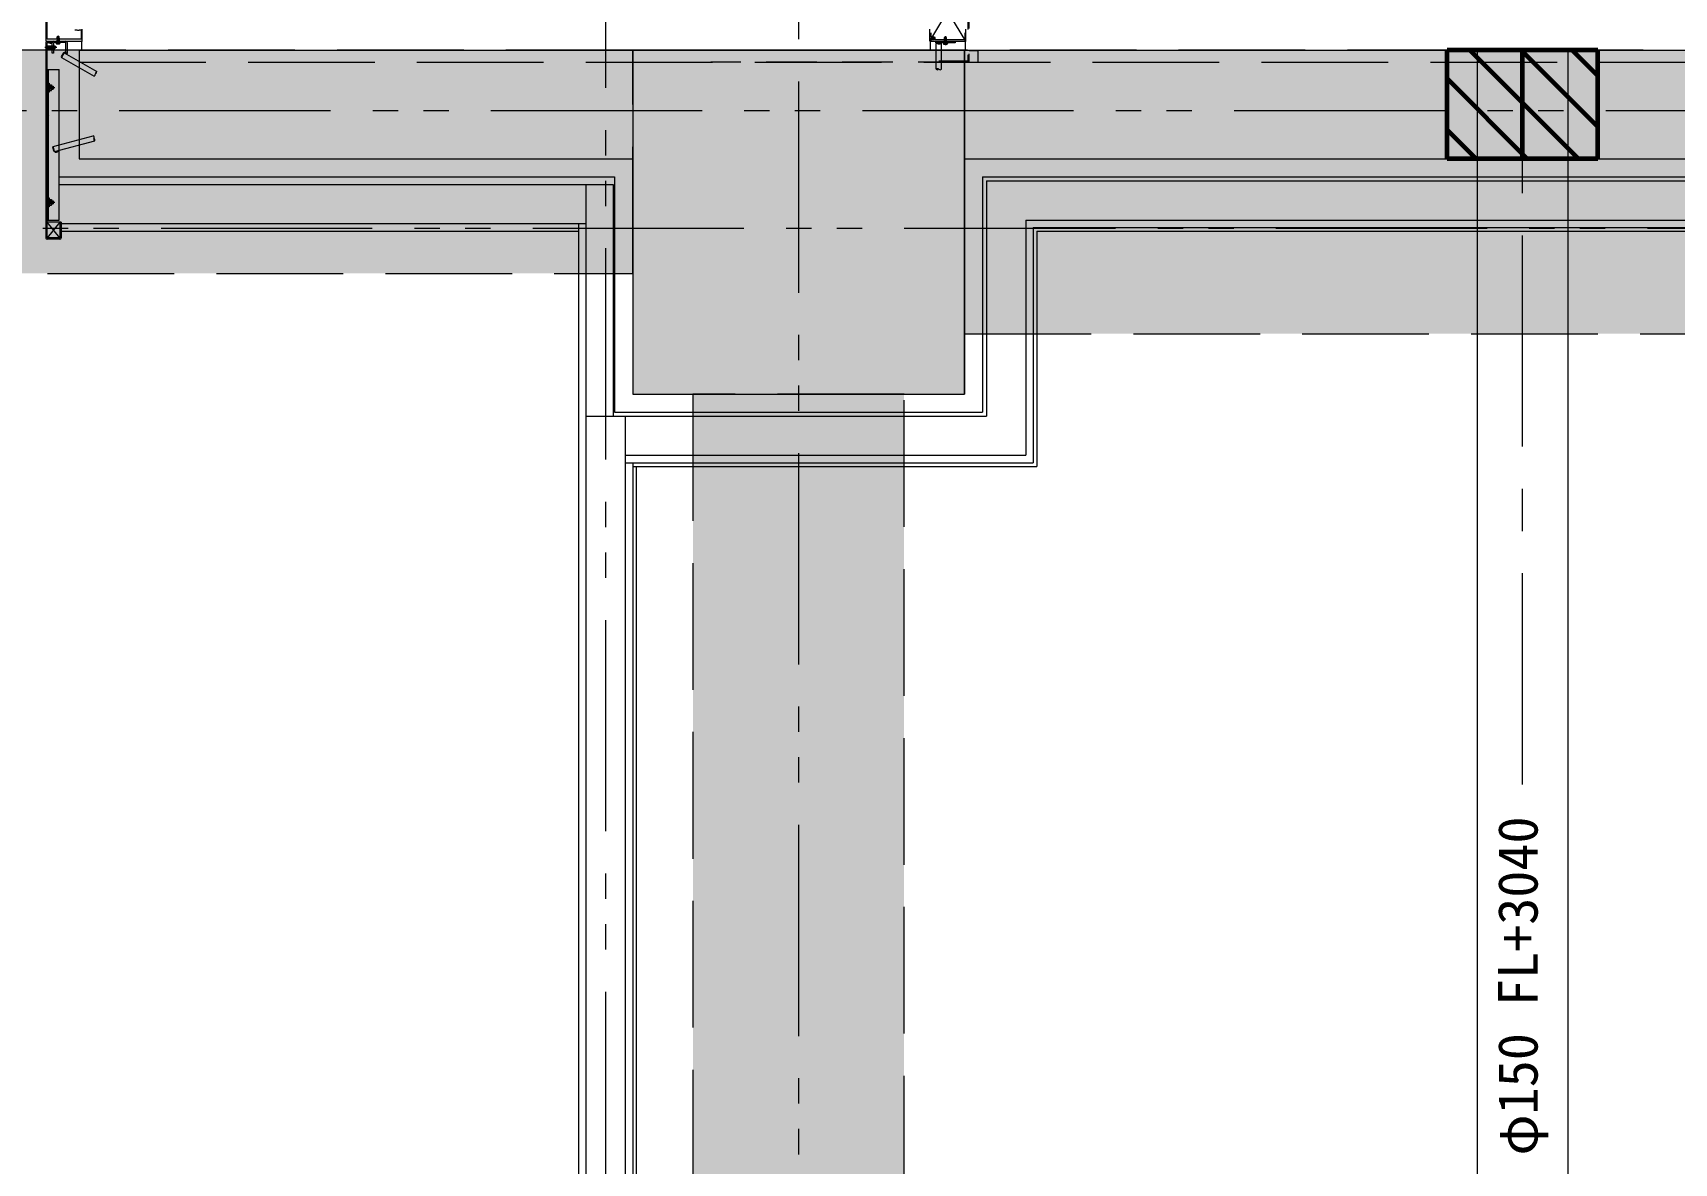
# Model space of a CAD drawing. Units: millimetres at full size. Extents: x -22551 to 92397, y -19340 to 14894.
# Drawn here: x -12908 to -10187, y 5270 to 7143 of the extents above; entities that cross this region are included whole.
import ezdxf
from ezdxf.enums import TextEntityAlignment as Align

# ---------------------------------------------------------------- set-up
doc = ezdxf.new("R2010")
doc.units = ezdxf.units.MM
doc.header["$LTSCALE"] = 70
for name, pattern in [('CHAIN1', [8, 5, -1, 1, -1]), ('DASHED1', [1.8, 1.2, -0.6]), ('DASHED3', [4, 3, -1]), ('DOUBLE_CHAIN1', [8.8, 5, -1, 0.6, -0.6, 0.6, -1])]:
    doc.linetypes.add(name, pattern=pattern)
for name, color, linetype, lineweight in [('1-2_階なし_梁', 9, 'DASHED3', 15), ('2-0_通芯', 7, 'Continuous', 15), ('3-F_スリーブ', 1, 'Continuous', 60), ('4-1_階なし_柱', 9, 'Continuous', 15), ('7-E_ダクト－ＯＡ・丸ダクト：外気', 7, 'Continuous', 15)]:
    doc.layers.add(name, color=color, linetype=linetype, lineweight=lineweight)
doc.styles.add('ＭＳ ゴシック', font='')
doc.styles.get('ＭＳ ゴシック').set_extended_font_data('MS Gothic')

# ---------------------------------------------------------------- blocks, each defined once
blk = doc.blocks.new('グループ部品-125')
at = {"layer": '2-0_通芯', "linetype": 'DOUBLE_CHAIN1'}
for p, q in [((-11638.39, 11374.3), (-11638.39, -7111.67)), ((-11958.39, 8017.87), (-11958.39, -4485.12)), ((-21388.39, 7014.3), (23861.61, 7014.3)), ((-22551.09, 6819.3), (23861.61, 6819.3))]:
    blk.add_line(p, q, dxfattribs=at)
at = {"layer": '2-0_通芯'}
for p, q in [((-11420.96, 7129.3), (-11360.96, 7229.3)), ((-11360.96, 7129.3), (-11420.96, 7229.3)), ((-12883.55, 7128.79), (-12875.96, 7127.2)), ((-12873.66, 7129.3), (-12853.26, 7129.3)), ((-12867.31, 7133.1), (-12867.94, 7132.99)), ((-12863.98, 7132.99), (-12867.94, 7132.29)), ((-12867.94, 7132.81), (-12867.94, 7132.99)), ((-12867.94, 7132.81), (-12867.31, 7132.92)), ((-12867.94, 7132.81), (-12867.56, 7132.59)), ((-12867.94, 7132.11), (-12863.98, 7132.81)), ((-12867.94, 7132.29), (-12867.56, 7132.51)), ((-12863.98, 7132.29), (-12867.94, 7131.59)), ((-12867.94, 7132.11), (-12867.94, 7132.29)), ((-12867.94, 7132.11), (-12867.56, 7131.89)), ((-12867.94, 7131.41), (-12863.98, 7132.11)), ((-12867.94, 7131.59), (-12867.56, 7131.81)), ((-12863.98, 7131.59), (-12867.94, 7130.89)), ((-12867.94, 7131.41), (-12867.94, 7131.59)), ((-12867.94, 7131.41), (-12867.56, 7131.19)), ((-12867.94, 7130.71), (-12863.98, 7131.41)), ((-12867.94, 7130.89), (-12867.56, 7131.11)), ((-12863.98, 7130.89), (-12867.94, 7130.19)), ((-12867.94, 7130.71), (-12867.94, 7130.89)), ((-12867.94, 7130.71), (-12867.56, 7130.49)), ((-12867.94, 7130.01), (-12863.98, 7130.71)), ((-12867.94, 7130.19), (-12867.56, 7130.41)), ((-12867.94, 7130.01), (-12867.94, 7130.19)), ((-12867.94, 7130.01), (-12867.56, 7129.79)), ((-12863.98, 7129.49), (-12867.94, 7128.79)), ((-12867.94, 7129.31), (-12867.56, 7129.09)), ((-12867.94, 7128.79), (-12867.56, 7129.01)), ((-12867.94, 7128.61), (-12867.94, 7128.79)), ((-12863.98, 7128.79), (-12867.94, 7128.09)), ((-12867.61, 7136.29), (-12866.11, 7137.3)), ((-12867.61, 7134), (-12867.31, 7134)), ((-12867.56, 7134), (-12867.56, 7133.21)), ((-12864.36, 7133.29), (-12867.56, 7132.59)), ((-12867.56, 7132.51), (-12864.36, 7133.21)), ((-12864.36, 7132.59), (-12867.56, 7131.89)), ((-12867.56, 7132.59), (-12867.56, 7132.51)), ((-12867.56, 7131.81), (-12864.36, 7132.51)), ((-12864.36, 7131.89), (-12867.56, 7131.19)), ((-12867.56, 7131.89), (-12867.56, 7131.81)), ((-12867.56, 7131.11), (-12864.36, 7131.81)), ((-12864.36, 7131.19), (-12867.56, 7130.49)), ((-12867.56, 7131.19), (-12867.56, 7131.11)), ((-12867.56, 7130.41), (-12864.36, 7131.11)), ((-12864.36, 7130.49), (-12867.56, 7129.79)), ((-12867.56, 7130.49), (-12867.56, 7130.41)), ((-12867.56, 7129.79), (-12867.56, 7129.71)), ((-12867.56, 7129.01), (-12864.36, 7129.71)), ((-12864.36, 7129.09), (-12867.56, 7128.39)), ((-12867.56, 7129.09), (-12867.56, 7129.01)), ((-12867.56, 7128.31), (-12864.36, 7129.01)), ((-12867.31, 7136.09), (-12866.11, 7136.94)), ((-12865.96, 7135.79), (-12866.82, 7132.89)), ((-12866.78, 7133.02), (-12863.98, 7133.51)), ((-12863.98, 7133.69), (-12866.73, 7133.2)), ((-12866.67, 7133.4), (-12864.36, 7133.91)), ((-12866.49, 7134), (-12864.31, 7134)), ((-12866.11, 7137.3), (-12865.81, 7137.3)), ((-12866.11, 7136.94), (-12866.11, 7137.3)), ((-12865.96, 7131.66), (-12865.96, 7138.23)), ((-12865.96, 7135.79), (-12865.81, 7137.3)), ((-12865.96, 7130.66), (-12865.96, 7129.46)), ((-12864.31, 7136.29), (-12865.81, 7137.3)), ((-12865.26, 7135.4), (-12864.31, 7136.21)), ((-12864.36, 7133.99), (-12864.36, 7133.91)), ((-12863.98, 7133.69), (-12864.36, 7133.91)), ((-12863.98, 7133.51), (-12864.36, 7133.29)), ((-12864.36, 7133.29), (-12864.36, 7133.21)), ((-12863.98, 7132.99), (-12864.36, 7133.21)), ((-12863.98, 7132.81), (-12864.36, 7132.59)), ((-12864.36, 7132.59), (-12864.36, 7132.51)), ((-12863.98, 7132.29), (-12864.36, 7132.51)), ((-12863.98, 7132.11), (-12864.36, 7131.89)), ((-12864.36, 7131.89), (-12864.36, 7131.81)), ((-12863.98, 7131.59), (-12864.36, 7131.81)), ((-12863.98, 7131.41), (-12864.36, 7131.19)), ((-12864.36, 7131.19), (-12864.36, 7131.11)), ((-12863.98, 7130.89), (-12864.36, 7131.11)), ((-12863.98, 7130.71), (-12864.36, 7130.49)), ((-12864.36, 7130.49), (-12864.36, 7130.41)), ((-12863.98, 7130.19), (-12864.36, 7130.41)), ((-12864.36, 7129.79), (-12864.36, 7129.71)), ((-12863.98, 7129.49), (-12864.36, 7129.71)), ((-12864.36, 7129.09), (-12864.36, 7129.01)), ((-12863.98, 7128.79), (-12864.36, 7129.01)), ((-12864.31, 7134), (-12864.31, 7136.29)), ((-12863.98, 7133.51), (-12863.98, 7133.69)), ((-12863.98, 7132.81), (-12863.98, 7132.99)), ((-12863.98, 7132.11), (-12863.98, 7132.29)), ((-12863.98, 7131.41), (-12863.98, 7131.59)), ((-12863.98, 7130.71), (-12863.98, 7130.89)), ((-12863.98, 7129.31), (-12863.98, 7129.49)), ((-11420.96, 7130.15), (-11420.96, 7149.1)), ((-11418.85, 7132.85), (-11418.76, 7132.5)), ((-11418.29, 7131.9), (-11418.11, 7131.79)), ((-11418.05, 7133.59), (-11418.12, 7133.41)), ((-11417.98, 7132.51), (-11418.06, 7132.33)), ((-11417.7, 7132.94), (-11417.77, 7132.76)), ((-11417.5, 7133.51), (-11417.58, 7133.33)), ((-11417.26, 7132.33), (-11417.33, 7132.15)), ((-11416.97, 7134.06), (-11417.05, 7133.88)), ((-11416.97, 7133.41), (-11417.05, 7133.23)), ((-11416.77, 7132.95), (-11416.85, 7132.77)), ((-11416.43, 7132.16), (-11416.51, 7131.97)), ((-11416.37, 7133.65), (-11416.45, 7133.47)), ((-11416.17, 7132.65), (-11416.25, 7132.46)), ((-11412.38, 7135.45), (-11413.43, 7136.18)), ((-11396.31, 7132.1), (-11396.94, 7131.99)), ((-11392.98, 7131.99), (-11396.94, 7131.29)), ((-11396.94, 7131.81), (-11396.94, 7131.99)), ((-11396.94, 7131.81), (-11396.31, 7131.92)), ((-11396.94, 7131.81), (-11396.56, 7131.59)), ((-11396.94, 7131.11), (-11392.98, 7131.81)), ((-11396.94, 7131.29), (-11396.56, 7131.51)), ((-11392.98, 7131.29), (-11396.94, 7130.59)), ((-11396.94, 7131.11), (-11396.94, 7131.29)), ((-11396.94, 7131.11), (-11396.56, 7130.89)), ((-11396.94, 7130.41), (-11392.98, 7131.11)), ((-11396.94, 7130.59), (-11396.56, 7130.81)), ((-11392.98, 7130.59), (-11396.94, 7129.89)), ((-11396.94, 7130.41), (-11396.94, 7130.59)), ((-11396.94, 7130.41), (-11396.56, 7130.19)), ((-11396.94, 7129.71), (-11392.98, 7130.41)), ((-11396.94, 7129.89), (-11396.56, 7130.11)), ((-11392.98, 7129.89), (-11396.94, 7129.19)), ((-11396.94, 7129.71), (-11396.94, 7129.89)), ((-11396.94, 7129.71), (-11396.56, 7129.49)), ((-11396.94, 7129.01), (-11392.98, 7129.71)), ((-11396.94, 7129.19), (-11396.56, 7129.41)), ((-11396.94, 7129.01), (-11396.94, 7129.19)), ((-11396.94, 7129.01), (-11396.56, 7128.79)), ((-11396.61, 7135.29), (-11395.11, 7136.3)), ((-11396.61, 7133), (-11396.31, 7133)), ((-11396.56, 7133), (-11396.56, 7132.21)), ((-11393.36, 7132.29), (-11396.56, 7131.59)), ((-11396.56, 7131.51), (-11393.36, 7132.21)), ((-11393.36, 7131.59), (-11396.56, 7130.89)), ((-11396.56, 7131.59), (-11396.56, 7131.51)), ((-11396.56, 7130.81), (-11393.36, 7131.51)), ((-11393.36, 7130.89), (-11396.56, 7130.19)), ((-11396.56, 7130.89), (-11396.56, 7130.81)), ((-11396.56, 7130.11), (-11393.36, 7130.81)), ((-11393.36, 7130.19), (-11396.56, 7129.49)), ((-11396.56, 7130.19), (-11396.56, 7130.11)), ((-11396.56, 7129.41), (-11393.36, 7130.11)), ((-11393.36, 7129.49), (-11396.56, 7128.79)), ((-11396.56, 7129.49), (-11396.56, 7129.41)), ((-11396.56, 7128.79), (-11396.56, 7128.71)), ((-11396.56, 7128.01), (-11393.36, 7128.71)), ((-11396.31, 7135.09), (-11395.11, 7135.94)), ((-11394.96, 7134.79), (-11395.82, 7131.89)), ((-11395.78, 7132.02), (-11392.98, 7132.51)), ((-11392.98, 7132.69), (-11395.73, 7132.2)), ((-11395.67, 7132.4), (-11393.36, 7132.91)), ((-11395.49, 7133), (-11393.31, 7133)), ((-11395.11, 7136.3), (-11394.81, 7136.3)), ((-11395.11, 7135.94), (-11395.11, 7136.3)), ((-11394.96, 7130.66), (-11394.96, 7137.23)), ((-11394.96, 7134.79), (-11394.81, 7136.3)), ((-11394.96, 7129.66), (-11394.96, 7128.46)), ((-11393.31, 7135.29), (-11394.81, 7136.3)), ((-11394.26, 7134.4), (-11393.31, 7135.21)), ((-11393.36, 7132.99), (-11393.36, 7132.91)), ((-11392.98, 7132.69), (-11393.36, 7132.91)), ((-11392.98, 7132.51), (-11393.36, 7132.29)), ((-11393.36, 7132.29), (-11393.36, 7132.21)), ((-11392.98, 7131.99), (-11393.36, 7132.21)), ((-11392.98, 7131.81), (-11393.36, 7131.59)), ((-11393.36, 7131.59), (-11393.36, 7131.51)), ((-11392.98, 7131.29), (-11393.36, 7131.51)), ((-11392.98, 7131.11), (-11393.36, 7130.89)), ((-11393.36, 7130.89), (-11393.36, 7130.81)), ((-11392.98, 7130.59), (-11393.36, 7130.81)), ((-11392.98, 7130.41), (-11393.36, 7130.19)), ((-11393.36, 7130.19), (-11393.36, 7130.11)), ((-11392.98, 7129.89), (-11393.36, 7130.11)), ((-11392.98, 7129.71), (-11393.36, 7129.49)), ((-11393.36, 7129.49), (-11393.36, 7129.41)), ((-11392.98, 7129.19), (-11393.36, 7129.41)), ((-11393.36, 7128.79), (-11393.36, 7128.71)), ((-11392.98, 7128.49), (-11393.36, 7128.71)), ((-11393.31, 7133), (-11393.31, 7135.29)), ((-11392.98, 7132.51), (-11392.98, 7132.69)), ((-11392.98, 7131.81), (-11392.98, 7131.99)), ((-11392.98, 7131.11), (-11392.98, 7131.29)), ((-11392.98, 7130.41), (-11392.98, 7130.59)), ((-11392.98, 7129.71), (-11392.98, 7129.89)), ((-12888.05, 7119.3), (-12881.05, 7119.3)), ((-12885.96, 7126.84), (-12885.96, 6803.3)), ((-12885.96, 7122.8), (-12884.46, 7121.3)), ((-12884.46, 7120.65), (-12870.05, 7120.65)), ((-12884.46, 7117.95), (-12870.05, 7117.95)), ((-12884.46, 7117.3), (-12871.36, 7117.3)), ((-12883.96, 7126.84), (-12876.37, 7125.24)), ((-12883.96, 6803.3), (-12883.96, 7126.84)), ((-12880.1, 7119.3), (-12879.03, 7119.3)), ((-12877.66, 7119.3), (-12868.09, 7119.3)), ((-12875.96, 7127.2), (-12876.37, 7125.24)), ((-12869.96, 7120.6), (-12871.36, 7121.3)), ((-12869.96, 7118), (-12871.36, 7117.3)), ((-12869.96, 7120.6), (-12869.96, 7118)), ((-12869.46, 7127.3), (-12869.36, 7126.18)), ((-12869.46, 7127.3), (-12862.46, 7127.3)), ((-12867.94, 7128.61), (-12867.56, 7128.39)), ((-12867.94, 7128.09), (-12867.56, 7128.31)), ((-12867.94, 7128), (-12867.94, 7128.09)), ((-12867.94, 7128), (-12863.98, 7128)), ((-12867.69, 7127.8), (-12867.69, 7128)), ((-12867.56, 7128.39), (-12867.56, 7128.31)), ((-12865.96, 7128.46), (-12865.96, 7123.55)), ((-12865.76, 7128), (-12864.36, 7128.31)), ((-12864.36, 7128.39), (-12864.36, 7128.31)), ((-12863.98, 7128.09), (-12864.36, 7128.31)), ((-12864.23, 7127.8), (-12864.23, 7128)), ((-12862.46, 7127.3), (-12862.55, 7126.18)), ((-12855.81, 7110.09), (-12860.31, 7102.29)), ((-12860.31, 7102.29), (-12806.35, 7071.14)), ((-12855.81, 7110.09), (-12857.18, 7109.72)), ((-12855.81, 7110.09), (-12801.85, 7078.94)), ((-12830.96, 7114.3), (-12830.96, 6934.3)), ((-12830.96, 7114.3), (-9953.39, 7114.3)), ((-11913.39, 7114.3), (-11913.39, 6544.3)), ((-11410.22, 7082.6), (-11410.22, 7125.3)), ((-11401.22, 7125.3), (-11410.22, 7125.3)), ((-11401.22, 7125.3), (-11402.22, 7126.3)), ((-11401.22, 7082.6), (-11401.22, 7125.3)), ((-11398.46, 7126.3), (-11398.36, 7125.18)), ((-11398.46, 7126.3), (-11391.46, 7126.3)), ((-11392.98, 7128.49), (-11396.94, 7127.79)), ((-11396.94, 7128.31), (-11396.56, 7128.09)), ((-11396.94, 7127.79), (-11396.56, 7128.01)), ((-11396.94, 7127.61), (-11396.94, 7127.79)), ((-11392.98, 7127.79), (-11396.94, 7127.09)), ((-11396.94, 7127.61), (-11396.56, 7127.39)), ((-11396.94, 7127.09), (-11396.56, 7127.31)), ((-11396.94, 7127), (-11396.94, 7127.09)), ((-11396.94, 7127), (-11392.98, 7127)), ((-11396.69, 7126.8), (-11396.69, 7127)), ((-11393.36, 7128.09), (-11396.56, 7127.39)), ((-11396.56, 7128.09), (-11396.56, 7128.01)), ((-11396.56, 7127.31), (-11393.36, 7128.01)), ((-11396.56, 7127.39), (-11396.56, 7127.31)), ((-11394.96, 7127.46), (-11394.96, 7122.55)), ((-11394.76, 7127), (-11393.36, 7127.31)), ((-11393.36, 7128.09), (-11393.36, 7128.01)), ((-11392.98, 7127.79), (-11393.36, 7128.01)), ((-11393.36, 7127.39), (-11393.36, 7127.31)), ((-11392.98, 7127.09), (-11393.36, 7127.31)), ((-11393.23, 7126.8), (-11393.23, 7127)), ((-11392.98, 7128.31), (-11392.98, 7128.49)), ((-11391.46, 7126.3), (-11391.55, 7125.18)), ((-11363.39, 7114.3), (-11363.39, 6544.3)), ((-11340.96, 7114.3), (-11340.96, 7094.3)), ((-12883.96, 7082.3), (-12863.96, 7082.3)), ((-12881.66, 6832.3), (-12881.66, 7082.3)), ((-12863.96, 6832.3), (-12863.96, 7082.3)), ((-12881.66, 7071.28), (-12883.96, 7068.98)), ((-12881.66, 7069.15), (-12883.96, 7066.85)), ((-12883.95, 7054.8), (-12880.65, 7054.8)), ((-12883.95, 7054.8), (-12883.95, 7049.8)), ((-12883.95, 7054.37), (-12880.65, 7054.37)), ((-12883.95, 7052.3), (-12871.43, 7052.3)), ((-12883.95, 7050.23), (-12880.65, 7050.23)), ((-12883.95, 7049.8), (-12880.65, 7049.8)), ((-12881.65, 7059.8), (-12880.65, 7059.8)), ((-12881.65, 7044.8), (-12881.65, 7059.8)), ((-12880.65, 7054.95), (-12881.65, 7054.95)), ((-12880.65, 7049.65), (-12881.65, 7049.65)), ((-12880.65, 7059.8), (-12880.65, 7044.8)), ((-12880.65, 7056.92), (-12877.01, 7056.92)), ((-12880.65, 7054.61), (-12877.01, 7054.61)), ((-12880.65, 7049.99), (-12877.01, 7049.99)), ((-12880.65, 7047.68), (-12877.01, 7047.68)), ((-12877.01, 7056.92), (-12876.65, 7056.3)), ((-12877.01, 7047.68), (-12876.65, 7048.3)), ((-12876.65, 7056.3), (-12876.65, 7048.3)), ((-12876.65, 7054.8), (-12873.95, 7054.8)), ((-12876.65, 7054.37), (-12873.95, 7054.37)), ((-12876.65, 7050.23), (-12873.95, 7050.23)), ((-12876.65, 7049.8), (-12873.95, 7049.8)), ((-12873.95, 7054.8), (-12873.95, 7049.8)), ((-12881.66, 7040.16), (-12883.96, 7037.86)), ((-12881.66, 7038.04), (-12883.96, 7035.74)), ((-12880.65, 7044.8), (-12881.65, 7044.8)), ((-12881.66, 7009.05), (-12883.96, 7006.75)), ((-12881.66, 7006.93), (-12883.96, 7004.63)), ((-12881.66, 6977.94), (-12883.96, 6975.64)), ((-12881.66, 6975.82), (-12883.96, 6973.52)), ((-12874.01, 6954.78), (-12807.55, 6972.58)), ((-12881.66, 6946.82), (-12883.96, 6944.52)), ((-12881.66, 6944.7), (-12883.96, 6942.4)), ((-12871.68, 6946.09), (-12874.01, 6954.78)), ((-12871.68, 6946.09), (-12872.91, 6946.8)), ((-12871.68, 6946.09), (-12805.22, 6963.89)), ((-12830.96, 6934.3), (-11913.39, 6934.3)), ((-11363.39, 6934.3), (-9993.39, 6934.3)), ((-12863.96, 6904.3), (-11943.39, 6904.3)), ((-11990.89, 6891.8), (-11990.89, 4294.3)), ((-11943.39, 6904.3), (-11943.39, 6514.3)), ((-11333.39, 6904.3), (-11333.39, 6514.3)), ((-11333.39, 6904.3), (-9954.99, 6904.3)), ((-11326.89, 6897.8), (-11326.89, 6507.8)), ((-11326.89, 6897.8), (-9993.39, 6897.8)), ((-12881.66, 6865.71), (-12883.96, 6863.41)), ((-12881.66, 6863.59), (-12883.96, 6861.29)), ((-12883.95, 6864.8), (-12880.65, 6864.8)), ((-12883.95, 6864.8), (-12883.95, 6859.8)), ((-12883.95, 6864.37), (-12880.65, 6864.37)), ((-12883.95, 6862.3), (-12871.43, 6862.3)), ((-12883.95, 6860.23), (-12880.65, 6860.23)), ((-12883.95, 6859.8), (-12880.65, 6859.8)), ((-12881.65, 6869.8), (-12880.65, 6869.8)), ((-12881.65, 6854.8), (-12881.65, 6869.8)), ((-12880.65, 6864.95), (-12881.65, 6864.95)), ((-12880.65, 6859.65), (-12881.65, 6859.65)), ((-12880.65, 6869.8), (-12880.65, 6854.8)), ((-12880.65, 6866.92), (-12877.01, 6866.92)), ((-12880.65, 6864.61), (-12877.01, 6864.61)), ((-12880.65, 6859.99), (-12877.01, 6859.99)), ((-12880.65, 6857.68), (-12877.01, 6857.68)), ((-12877.01, 6866.92), (-12876.65, 6866.3)), ((-12877.01, 6857.68), (-12876.65, 6858.3)), ((-12876.65, 6866.3), (-12876.65, 6858.3)), ((-12876.65, 6864.8), (-12873.95, 6864.8)), ((-12876.65, 6864.37), (-12873.95, 6864.37)), ((-12876.65, 6860.23), (-12873.95, 6860.23)), ((-12876.65, 6859.8), (-12873.95, 6859.8)), ((-12873.95, 6864.8), (-12873.95, 6859.8)), ((-12881.66, 6834.6), (-12883.96, 6832.3)), ((-12883.96, 6832.3), (-12863.96, 6832.3)), ((-12881.66, 6832.48), (-12881.84, 6832.3)), ((-12880.65, 6854.8), (-12881.65, 6854.8)), ((-11261.89, 6832.8), (-11261.89, 6442.8)), ((-11261.89, 6832.8), (-9993.39, 6832.8)), ((-12860.96, 6829.3), (-12883.96, 6829.3)), ((-12862.96, 6829.3), (-12883.96, 6803.3)), ((-12862.96, 6803.3), (-12883.96, 6829.3)), ((-12860.96, 6829.3), (-12860.96, 6803.3)), ((-12860.96, 6826.8), (-11990.89, 6826.8)), ((-12860.96, 6814.3), (-12003.39, 6814.3)), ((-12003.39, 6826.8), (-12003.39, 5046.8)), ((-11249.39, 6820.3), (-11249.39, 6430.3)), ((-11249.39, 6820.3), (-9978.39, 6820.3)), ((-11243.39, 6814.3), (-11243.39, 6424.3)), ((-11243.39, 6814.3), (-9978.39, 6814.3)), ((-12862.96, 6801.3), (-12883.96, 6801.3)), ((-11913.39, 6544.3), (-11363.39, 6544.3)), ((-11990.89, 6507.8), (-11326.89, 6507.8)), ((-11943.39, 6514.3), (-11333.39, 6514.3)), ((-11925.89, 6507.8), (-11925.89, 4294.3)), ((-11925.89, 6442.8), (-11261.89, 6442.8)), ((-11925.89, 6430.3), (-11249.39, 6430.3)), ((-11913.39, 6430.3), (-11913.39, 5034.3)), ((-11913.39, 6424.3), (-11243.39, 6424.3)), ((-11907.39, 6424.3), (-11907.39, 5034.3))]:
    blk.add_line(p, q, dxfattribs=at)
at = {"layer": '2-0_通芯', "linetype": 'DASHED1'}
for p, q in [((-11357.96, 7232.3), (-11357.96, 7096.3)), ((-11355.96, 7234.3), (-11355.96, 7094.3)), ((-11355.96, 7094.3), (-11784.02, 7094.3)), ((-11355.96, 7096.3), (-11405.96, 7096.3))]:
    blk.add_line(p, q, dxfattribs=at)
at = {"layer": '2-0_通芯', "linetype": 'DASHED3'}
blk.add_line((-12830.96, 7094.3), (-9953.39, 7094.3), dxfattribs=at)
at = {"layer": '2-0_通芯'}
for points in [[(-12885.96, 7176.8), (-12885.96, 7129.3), (-12825.96, 7129.3), (-12825.96, 7149.1)], [(-12837.96, 7147.8), (-12834.93, 7147.8), (-12833.86, 7147.3), (-12830.96, 7147.3), (-12830.46, 7147.8), (-12827.76, 7147.8), (-12827.76, 7132.3), (-12884.16, 7132.3), (-12884.16, 7172.3), (-12874.46, 7172.3)], [(-12867.94, 7132.99), (-12867.56, 7133.21), (-12867.31, 7133.26)], [(-12867.94, 7129.31), (-12867.94, 7129.49), (-12867.56, 7129.71), (-12864.36, 7130.41)], [(-12867.94, 7129.31), (-12863.98, 7130.01), (-12863.98, 7130.19), (-12867.94, 7129.49)], [(-12867.94, 7128.61), (-12863.98, 7129.31), (-12864.36, 7129.09)], [(-12867.61, 7134), (-12867.61, 7136.29), (-12867.31, 7136.09)], [(-12863.98, 7130.01), (-12864.36, 7129.79), (-12867.56, 7129.09)], [(-12867.44, 7128), (-12863.98, 7128.61), (-12863.98, 7128.79)], [(-12866.11, 7136.94), (-12867.31, 7132.95), (-12867.31, 7136.09)], [(-12865.96, 7135.9), (-12865.26, 7135.4), (-12865.12, 7134)], [(-12825.96, 7129.3), (-12826.96, 7128.3), (-12826.96, 7115.3), (-12825.96, 7114.3)], [(-11420.96, 7129.68), (-11420.96, 7129.3), (-11360.96, 7129.3), (-11360.96, 7149.1)], [(-11420.96, 7129.3), (-11420.46, 7128.8), (-11420.46, 7114.8), (-11420.96, 7114.3)], [(-11413.56, 7135.05), (-11412.96, 7134.63), (-11412.96, 7131.23), (-11414.91, 7131.23), (-11415.46, 7131.88), (-11417.86, 7131.59), (-11420.86, 7129.86)], [(-11419.03, 7142.84), (-11419.03, 7136.3), (-11415.96, 7136.3), (-11412.96, 7134.2)], [(-11412.96, 7132.6), (-11414.81, 7131.3), (-11415.47, 7133.75)], [(-11362.89, 7142.84), (-11362.89, 7131.23), (-11411.96, 7131.23), (-11411.96, 7134.63)], [(-11396.94, 7131.99), (-11396.56, 7132.21), (-11396.31, 7132.26)], [(-11396.94, 7128.31), (-11396.94, 7128.49), (-11396.56, 7128.71), (-11393.36, 7129.41)], [(-11396.94, 7128.31), (-11392.98, 7129.01), (-11392.98, 7129.19), (-11396.94, 7128.49)], [(-11396.61, 7133), (-11396.61, 7135.29), (-11396.31, 7135.09)], [(-11392.98, 7129.01), (-11393.36, 7128.79), (-11396.56, 7128.09)], [(-11395.11, 7135.94), (-11396.31, 7131.95), (-11396.31, 7135.09)], [(-11394.96, 7134.9), (-11394.26, 7134.4), (-11394.12, 7133)], [(-11360.96, 7129.3), (-11361.96, 7128.3), (-11361.96, 7115.3), (-11360.96, 7114.3), (-11370.96, 7114.3)], [(-12885.96, 7121.35), (-12884.1, 7120.44), (-12883.49, 7119.3)], [(-12885.96, 7115.8), (-12884.46, 7117.3), (-12884.46, 7121.3)], [(-12885.96, 7117.25), (-12884.1, 7118.15), (-12883.49, 7119.3)], [(-12884.46, 7121.3), (-12871.36, 7121.3), (-12871.36, 7117.3)], [(-12853.26, 7109.3), (-12853.26, 7127), (-12873.66, 7127), (-12873.66, 7109.3), (-12875.96, 7109.3), (-12875.96, 7127)], [(-12868.01, 7124.94), (-12867.1, 7126.75), (-12865.96, 7127.36)], [(-12863.98, 7128.61), (-12864.36, 7128.39), (-12866.16, 7128)], [(-12863.91, 7124.94), (-12864.81, 7126.75), (-12865.96, 7127.36)], [(-12863.98, 7128), (-12863.98, 7128.09), (-12864.47, 7128)], [(-12857.18, 7109.72), (-12860.68, 7103.66), (-12860.31, 7102.29)], [(-12850.96, 7127), (-12850.96, 7109.3), (-12853.26, 7109.3)], [(-11402.22, 7126.3), (-11409.22, 7126.3), (-11410.22, 7125.3)], [(-11397.01, 7123.94), (-11396.1, 7125.75), (-11394.96, 7126.36)], [(-11396.94, 7127.61), (-11392.98, 7128.31), (-11393.36, 7128.09)], [(-11396.44, 7127), (-11392.98, 7127.61), (-11392.98, 7127.79)], [(-11392.98, 7127.61), (-11393.36, 7127.39), (-11395.16, 7127)], [(-11392.91, 7123.94), (-11393.81, 7125.75), (-11394.96, 7126.36)], [(-11392.98, 7127), (-11392.98, 7127.09), (-11393.47, 7127)], [(-11355.96, 7114.3), (-11355.46, 7113.8), (-11341.46, 7113.8), (-11340.96, 7114.3)], [(-12872.91, 6946.8), (-12874.72, 6953.56), (-12874.01, 6954.78)], [(-12863.96, 6891.8), (-11945.89, 6891.8), (-11945.89, 6507.8)], [(-12862.96, 6829.3), (-12862.96, 6803.3), (-12883.96, 6803.3)]]:
    blk.add_lwpolyline(points, dxfattribs=at)
blk.add_lwpolyline([(-11378.96, 7126.3), (-11410.96, 7126.3), (-11410.96, 7129.3), (-11378.96, 7129.3)], close=True, dxfattribs=at)
blk.add_circle((-11417.06, 7133.1), 2, dxfattribs=at)
for centre, radius, start, end in [((-12883.96, 7126.84), 2, 78.14022, 180), ((-12873.66, 7127), 2.3, 90, 180), ((-12867.06, 7132.95), 0.248, 180, 347.19096), ((-12853.26, 7127), 2.3, 0, 90), ((-11420.76, 7130.15), 0.2, 180, 300), ((-11420.76, 7129.68), 0.2, 120, 180), ((-11419.23, 7142.84), 0.2, 0, 66.42182), ((-11417.16, 7133.3), 1.75, 15, 195), ((-11417.79, 7132.76), 1, 195, 240), ((-11418.21, 7131.62), 0.2, 300, 60), ((-11413.81, 7135.65), 0.65, 55, 292.42103), ((-11412.96, 7134.63), 1, 0, 55), ((-11396.06, 7131.95), 0.248, 180, 347.19096), ((-11362.69, 7142.84), 0.2, 113.57818, 180), ((-12868.06, 7126.29), 1.3, 185, 254.11915), ((-12865.96, 7133.7), 9, 254.11915, 285.88085), ((-12868.19, 7127.8), 0.5, 270, 0), ((-12863.73, 7127.8), 0.5, 180, 270), ((-12863.85, 7126.29), 1.3, 285.88085, 355), ((-12854.51, 7109.34), 1.5, 330.0005, 150.0005), ((-12853.21, 7108.59), 1.5, 330.0005, 90.0005), ((-12851.91, 7107.84), 1.5, 330.0005, 90.0005), ((-11406.72, 7126.3), 1.5, 180, 300), ((-11405.22, 7126.3), 1.5, 180, 300), ((-11403.72, 7126.3), 1.5, 180, 0), ((-11397.06, 7125.29), 1.3, 185, 254.11915), ((-11394.96, 7132.7), 9, 254.11915, 285.88085), ((-11397.19, 7126.8), 0.5, 270, 0), ((-11392.73, 7126.8), 0.5, 180, 270), ((-11392.85, 7125.29), 1.3, 285.88085, 355), ((-12808.09, 7074.74), 4, 295.77164, 4.22937), ((-12800.11, 7075.33), 4, 115.77164, 184.22937), ((-12805.84, 7078.64), 4, 295.77164, 4.22937), ((-11407.97, 7079.29), 4, 55.77113, 124.22887), ((-11407.97, 7085.91), 4, 235.77113, 304.22887), ((-11403.47, 7085.91), 4, 235.77113, 304.22887), ((-12878.7, 7055.76), 2.04, 325.61575, 34.38425), ((-12878.7, 7048.84), 2.04, 325.61575, 34.38425), ((-12884.29, 7052.3), 7.64, 342.41205, 17.58795), ((-12810.16, 6969.56), 4, 340.76535, 49.22308), ((-12802.61, 6966.93), 4, 160.76535, 229.22308), ((-12809, 6965.21), 4, 340.76535, 49.22308), ((-12870.23, 6946.48), 1.5, 194.99422, 14.99422), ((-12868.79, 6946.86), 1.5, 254.99422, 14.99422), ((-12867.34, 6947.25), 1.5, 254.99422, 14.99422), ((-12878.7, 6865.76), 2.04, 325.61575, 34.38425), ((-12878.7, 6858.84), 2.04, 325.61575, 34.38425), ((-12884.29, 6862.3), 7.64, 342.41205, 17.58795), ((-12883.96, 6803.3), 2, 180, 270), ((-12862.96, 6803.3), 2, 270, 0)]:
    blk.add_arc(centre, radius, start, end, dxfattribs=at)

msp = doc.modelspace()

# ---------------------------------------------------------------- linework, layer by layer
at = {"layer": '1-2_階なし_梁', "color": 7}
for points in [[(-17363.39, 6744.3), (-11913.39, 6744.3), (-11913.39, 7114.3), (-17363.39, 7114.3)], [(-17363.39, 6744.3), (-11913.39, 6744.3), (-11913.39, 7114.3), (-17363.39, 7114.3)], [(-11363.39, 6644.3), (13561.61, 6644.3), (13561.61, 7114.3), (-11363.39, 7114.3)], [(-11363.39, 6644.3), (13561.61, 6644.3), (13561.61, 7114.3), (-11363.39, 7114.3)], [(-11813.39, -955.7), (-11463.39, -955.7), (-11463.39, 6544.3), (-11813.39, 6544.3)], [(-11813.39, -955.7), (-11463.39, -955.7), (-11463.39, 6544.3), (-11813.39, 6544.3)]]:
    msp.add_lwpolyline(points, close=True, dxfattribs=at)
at = {"layer": '1-2_階なし_梁'}
for points in [[(-17363.39, 7114.3), (-11913.39, 6744.3), (-11913.39, 7114.3)], [(-17363.39, 7114.3), (-17363.39, 6744.3), (-11913.39, 6744.3)], [(-11363.39, 7114.3), (13561.61, 6644.3), (13561.61, 7114.3)], [(-11363.39, 7114.3), (-11363.39, 6644.3), (13561.61, 6644.3)], [(-11813.39, 6544.3), (-11463.39, -955.7), (-11463.39, 6544.3)], [(-11813.39, 6544.3), (-11813.39, -955.7), (-11463.39, -955.7)]]:
    msp.add_solid(points, dxfattribs=at)
at = {"layer": '3-F_スリーブ'}
for p, q in [((-10563.39, 6934.3), (-10563.39, 7114.3)), ((-10313.39, 7114.3), (-10563.39, 7114.3)), ((-10345.52, 6934.3), (-10525.52, 7114.3)), ((-10313.39, 6987.02), (-10440.67, 7114.3)), ((-10313.39, 7071.87), (-10355.82, 7114.3)), ((-10313.39, 6934.3), (-10313.39, 7114.3)), ((-10563.39, 7067.31), (-10430.37, 6934.3)), ((-10563.39, 6982.46), (-10515.23, 6934.3)), ((-10313.39, 6934.3), (-10563.39, 6934.3))]:
    msp.add_line(p, q, dxfattribs=at)
at = {"layer": '3-F_スリーブ', "linetype": 'CHAIN1'}
msp.add_line((-10438.39, 6934.3), (-10438.39, 7114.3), dxfattribs=at)
at = {"layer": '4-1_階なし_柱', "color": 7}
msp.add_lwpolyline([(-11913.39, 6544.3), (-11363.39, 6544.3), (-11363.39, 7114.3), (-11913.39, 7114.3)], close=True, dxfattribs=at)
msp.add_lwpolyline([(-11913.39, 6544.3), (-11363.39, 6544.3), (-11363.39, 7114.3), (-11913.39, 7114.3)], close=True, dxfattribs=at)
at = {"layer": '4-1_階なし_柱'}
for points in [[(-11913.39, 7114.3), (-11363.39, 6544.3), (-11363.39, 7114.3)], [(-11913.39, 7114.3), (-11913.39, 6544.3), (-11363.39, 6544.3)]]:
    msp.add_solid(points, dxfattribs=at)
at = {"layer": '7-E_ダクト－ＯＡ・丸ダクト：外気'}
for p, q in [((-10363.39, 7114.3), (-10513.39, 7114.3)), ((-10513.39, 7114.3), (-10513.39, 4035.37))]:
    msp.add_line(p, q, dxfattribs=at)
at = {"layer": '7-E_ダクト－ＯＡ・丸ダクト：外気', "linetype": 'CHAIN1'}
msp.add_line((-10438.39, 5897.34), (-10438.39, 7114.3), dxfattribs=at)
at = {"layer": '7-E_ダクト－ＯＡ・丸ダクト：外気'}
msp.add_lwpolyline([(-10363.39, 7114.3), (-10363.39, 4035.37), (-10513.39, 4035.37)], dxfattribs=at)

# ---------------------------------------------------------------- block references
at = {"layer": '2-0_通芯'}
msp.add_blockref('グループ部品-125', (0, 0), dxfattribs=at)

# ---------------------------------------------------------------- texts
at = {"layer": '7-E_ダクト－ＯＡ・丸ダクト：外気', "color": 1, "style": 'ＭＳ ゴシック'}
msp.add_text('φ150 FL+3040', height=65.98, rotation=90, dxfattribs=at).set_placement((-10393.39, 5282.34), align=Align.BOTTOM_LEFT)

doc.saveas('drawing.dxf')
